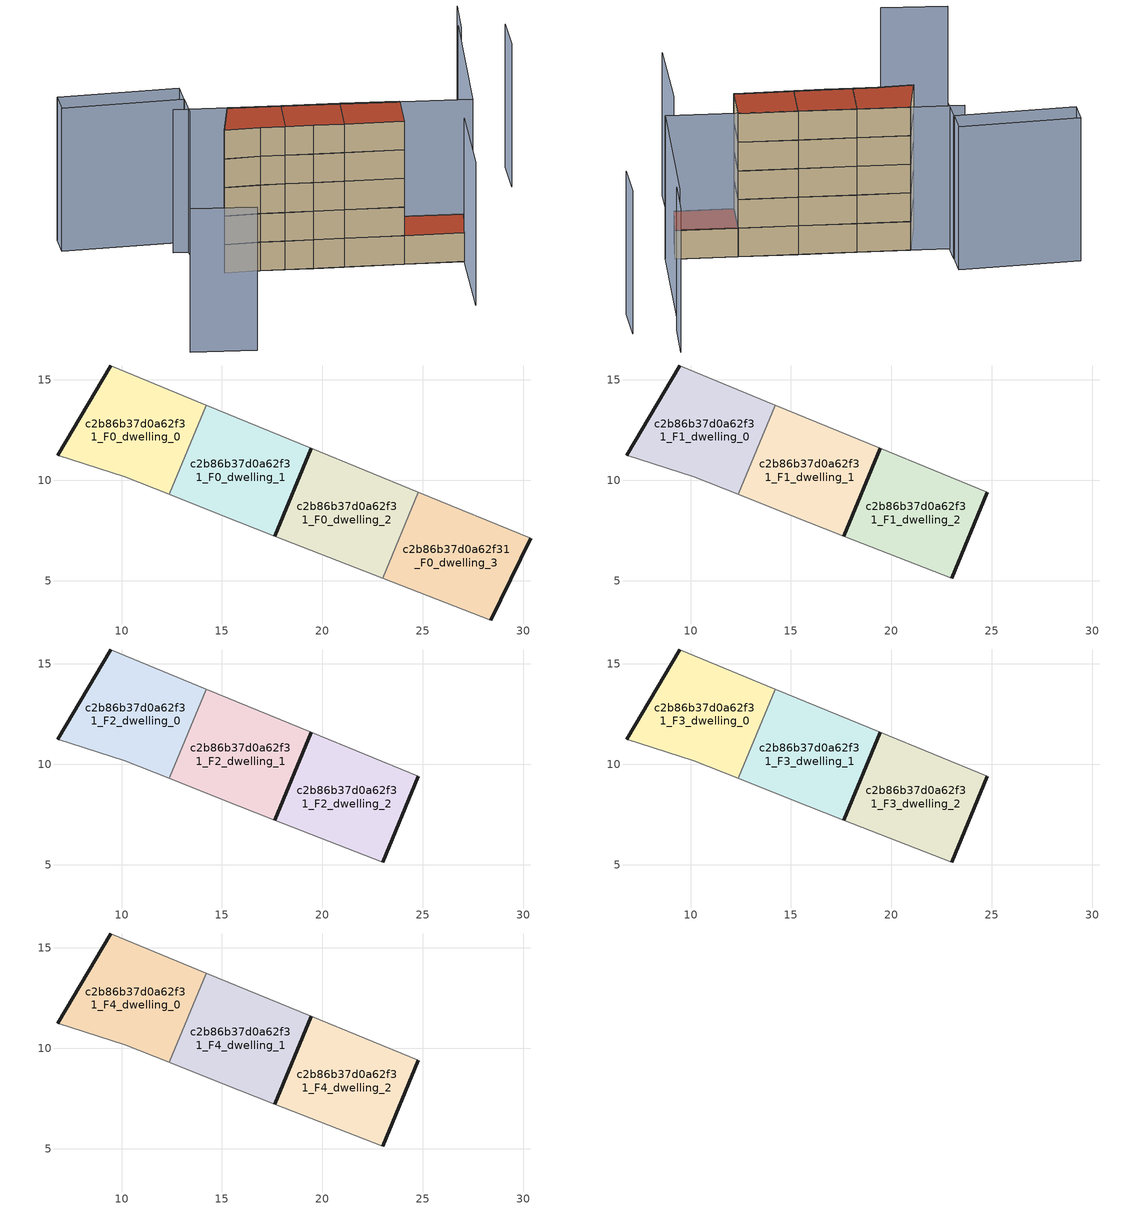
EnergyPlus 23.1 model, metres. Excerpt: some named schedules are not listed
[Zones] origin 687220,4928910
c2b86b37d0a62f31_F0_dwelling_0
 floor ground (EU_floor_Construction): 12.39,9.3 14.22,13.75 9.47,15.7 6.83,11.25 10.16,10.19 z0
 wall outside (EU_wall_Construction): 6.83,11.25 9.47,15.7 z0:3
 wall adiabatic (EU_wall_Construction): 9.47,15.7 14.22,13.75 / 12.39,9.3 10.16,10.19 6.83,11.25 z0:3
 wall to c2b86b37d0a62f31_F0_dwelling_1 (EU_wall_Construction): 14.22,13.75 12.39,9.3 z0:3
c2b86b37d0a62f31_F0_dwelling_1
 floor ground (EU_floor_Construction): 17.64,7.23 19.44,11.6 14.22,13.75 12.39,9.3 14.92,8.29 z0
 wall outside (EU_wall_Construction): 19.44,11.6 17.64,7.23 z0:3
 wall adiabatic (EU_wall_Construction): 14.22,13.75 19.44,11.6 / 17.64,7.23 14.92,8.29 12.39,9.3 z0:3
c2b86b37d0a62f31_F0_dwelling_2
 floor ground (EU_floor_Construction): 23.02,5.14 24.77,9.41 19.44,11.6 17.64,7.23 z0
 wall outside (EU_wall_Construction): 17.64,7.23 19.44,11.6 z0:3
 wall adiabatic (EU_wall_Construction): 23.02,5.14 17.64,7.23 / 19.44,11.6 24.77,9.41 z0:3
 wall to c2b86b37d0a62f31_F0_dwelling_3 (EU_wall_Construction): 24.77,9.41 23.02,5.14 z0:3
c2b86b37d0a62f31_F0_dwelling_3
 floor ground (EU_floor_Construction): 28.38,3.05 30.37,7.11 24.77,9.41 23.02,5.14 z0
 wall outside (EU_wall_Construction): 30.37,7.11 28.38,3.05 z0:3
 wall adiabatic (EU_wall_Construction): 28.38,3.05 23.02,5.14 / 24.77,9.41 30.37,7.11 z0:3
 roof outside (EU_roof_Construction): 30.37,7.11 28.38,3.05 23.02,5.14 24.77,9.41 z3
c2b86b37d0a62f31_F1_dwelling_0
 floor to c2b86b37d0a62f31_F0_dwelling_0 (EU_floor_Construction): 12.39,9.3 14.22,13.75 9.47,15.7 6.83,11.25 10.16,10.19 z3
 wall outside (EU_wall_Construction): 6.83,11.25 9.47,15.7 z3:6
 wall adiabatic (EU_wall_Construction): 9.47,15.7 14.22,13.75 / 12.39,9.3 10.16,10.19 6.83,11.25 z3:6
 wall to c2b86b37d0a62f31_F1_dwelling_1 (EU_wall_Construction): 14.22,13.75 12.39,9.3 z3:6
c2b86b37d0a62f31_F1_dwelling_1
 floor to c2b86b37d0a62f31_F0_dwelling_1 (EU_floor_Construction): 17.64,7.23 19.44,11.6 14.22,13.75 12.39,9.3 14.92,8.29 z3
 wall outside (EU_wall_Construction): 19.44,11.6 17.64,7.23 z3:6
 wall adiabatic (EU_wall_Construction): 14.22,13.75 19.44,11.6 / 17.64,7.23 14.92,8.29 12.39,9.3 z3:6
c2b86b37d0a62f31_F1_dwelling_2
 floor to c2b86b37d0a62f31_F0_dwelling_2 (EU_floor_Construction): 23.02,5.14 24.77,9.41 19.44,11.6 17.64,7.23 z3
 wall outside (EU_wall_Construction): 24.77,9.41 23.02,5.14 / 17.64,7.23 19.44,11.6 z3:6
 wall adiabatic (EU_wall_Construction): 23.02,5.14 17.64,7.23 / 19.44,11.6 24.77,9.41 z3:6
c2b86b37d0a62f31_F2_dwelling_0
 floor to c2b86b37d0a62f31_F1_dwelling_0 (EU_floor_Construction): 12.39,9.3 14.22,13.75 9.47,15.7 6.83,11.25 10.16,10.19 z6
 wall outside (EU_wall_Construction): 6.83,11.25 9.47,15.7 z6:9
 wall adiabatic (EU_wall_Construction): 9.47,15.7 14.22,13.75 / 12.39,9.3 10.16,10.19 6.83,11.25 z6:9
 wall to c2b86b37d0a62f31_F2_dwelling_1 (EU_wall_Construction): 14.22,13.75 12.39,9.3 z6:9
c2b86b37d0a62f31_F2_dwelling_1
 floor to c2b86b37d0a62f31_F1_dwelling_1 (EU_floor_Construction): 17.64,7.23 19.44,11.6 14.22,13.75 12.39,9.3 14.92,8.29 z6
 wall outside (EU_wall_Construction): 19.44,11.6 17.64,7.23 z6:9
 wall adiabatic (EU_wall_Construction): 14.22,13.75 19.44,11.6 / 17.64,7.23 14.92,8.29 12.39,9.3 z6:9
c2b86b37d0a62f31_F2_dwelling_2
 floor to c2b86b37d0a62f31_F1_dwelling_2 (EU_floor_Construction): 23.02,5.14 24.77,9.41 19.44,11.6 17.64,7.23 z6
 wall outside (EU_wall_Construction): 24.77,9.41 23.02,5.14 / 17.64,7.23 19.44,11.6 z6:9
 wall adiabatic (EU_wall_Construction): 23.02,5.14 17.64,7.23 / 19.44,11.6 24.77,9.41 z6:9
c2b86b37d0a62f31_F3_dwelling_0
 floor to c2b86b37d0a62f31_F2_dwelling_0 (EU_floor_Construction): 12.39,9.3 14.22,13.75 9.47,15.7 6.83,11.25 10.16,10.19 z9
 wall outside (EU_wall_Construction): 6.83,11.25 9.47,15.7 z9:12
 wall adiabatic (EU_wall_Construction): 9.47,15.7 14.22,13.75 / 12.39,9.3 10.16,10.19 6.83,11.25 z9:12
 wall to c2b86b37d0a62f31_F3_dwelling_1 (EU_wall_Construction): 14.22,13.75 12.39,9.3 z9:12
c2b86b37d0a62f31_F3_dwelling_1
 floor to c2b86b37d0a62f31_F2_dwelling_1 (EU_floor_Construction): 17.64,7.23 19.44,11.6 14.22,13.75 12.39,9.3 14.92,8.29 z9
 wall outside (EU_wall_Construction): 19.44,11.6 17.64,7.23 z9:12
 wall adiabatic (EU_wall_Construction): 14.22,13.75 19.44,11.6 / 17.64,7.23 14.92,8.29 12.39,9.3 z9:12
c2b86b37d0a62f31_F3_dwelling_2
 floor to c2b86b37d0a62f31_F2_dwelling_2 (EU_floor_Construction): 23.02,5.14 24.77,9.41 19.44,11.6 17.64,7.23 z9
 wall outside (EU_wall_Construction): 24.77,9.41 23.02,5.14 / 17.64,7.23 19.44,11.6 z9:12
 wall adiabatic (EU_wall_Construction): 23.02,5.14 17.64,7.23 / 19.44,11.6 24.77,9.41 z9:12
c2b86b37d0a62f31_F4_dwelling_0
 floor to c2b86b37d0a62f31_F3_dwelling_0 (EU_floor_Construction): 12.39,9.3 14.22,13.75 9.47,15.7 6.83,11.25 10.16,10.19 z12
 wall outside (EU_wall_Construction): 6.83,11.25 9.47,15.7 z12:15
 wall adiabatic (EU_wall_Construction): 9.47,15.7 14.22,13.75 / 12.39,9.3 10.16,10.19 6.83,11.25 z12:15
 wall to c2b86b37d0a62f31_F4_dwelling_1 (EU_wall_Construction): 14.22,13.75 12.39,9.3 z12:15
 roof outside (EU_roof_Construction): 14.22,13.75 12.39,9.3 10.16,10.19 6.83,11.25 9.47,15.7 z15
c2b86b37d0a62f31_F4_dwelling_1
 floor to c2b86b37d0a62f31_F3_dwelling_1 (EU_floor_Construction): 17.64,7.23 19.44,11.6 14.22,13.75 12.39,9.3 14.92,8.29 z12
 wall outside (EU_wall_Construction): 19.44,11.6 17.64,7.23 z12:15
 wall adiabatic (EU_wall_Construction): 14.22,13.75 19.44,11.6 / 17.64,7.23 14.92,8.29 12.39,9.3 z12:15
 roof outside (EU_roof_Construction): 19.44,11.6 17.64,7.23 14.92,8.29 12.39,9.3 14.22,13.75 z15
c2b86b37d0a62f31_F4_dwelling_2
 floor to c2b86b37d0a62f31_F3_dwelling_2 (EU_floor_Construction): 23.02,5.14 24.77,9.41 19.44,11.6 17.64,7.23 z12
 wall outside (EU_wall_Construction): 24.77,9.41 23.02,5.14 / 17.64,7.23 19.44,11.6 z12:15
 wall adiabatic (EU_wall_Construction): 23.02,5.14 17.64,7.23 / 19.44,11.6 24.77,9.41 z12:15
 roof outside (EU_roof_Construction): 24.77,9.41 23.02,5.14 17.64,7.23 19.44,11.6 z15
shading: -4.36,-3.16 1.49,-5.77 / 40.3,16.1 41.85,20.33 / 37.69,22.09 31.12,6.54 / 31.12,6.54 4.71,17.71 / 28.38,3.05 24.7,-6.34 / -4.54,22.94 6.76,19.37 / 6.76,19.37 5.87,16.56 / 39.7,26.15 37.77,21.61 / 6.71,19.35 -4.52,22.94 / -4.52,22.94 -3.74,25.37 / -3.74,25.37 7.49,21.78 / 7.49,21.78 6.71,19.35 z0:15
[Building]
EU S2 Campaign: North Axis=0; Terrain=City; Solar Distribution=FullExterior
[Site:Location]
Bologna: Latitude=44.5; Longitude=11.25; Time Zone=1; Elevation=37
[SizingPeriod:WeatherFileDays]
AnnualSizingPeriod: Begin Month=1; Begin Day of Month=1; End Month=12; End Day of Month=31; Day of Week for Start Day=Monday; Use Weather File Daylight Saving Period=No; Use Weather File Rain and Snow Indicators=No
[MATERIAL]
EU_InternalMass_Material: Roughness=MediumRough; Thickness=0.1; Conductivity=1; Density=1800; Specific Heat=900; Thermal Absorptance=0.9; Solar Absorptance=0.7; Visible Absorptance=0.7
[MATERIAL:NOMASS] Roughness=MediumRough; Thermal Absorptance=0.9; Solar Absorptance=0.7; Visible Absorptance=0.7
Name | Thermal Resistance
EU_wall_NoMass | 0.905828
EU_roof_NoMass | 0.37593
EU_floor_NoMass | 0.67114
[CONSTRUCTION]
EU_wall_Construction: EU_wall_NoMass
EU_roof_Construction: EU_roof_NoMass
EU_floor_Construction: EU_floor_NoMass
EU_InternalMass_Construction: EU_InternalMass_Material
[ZONE] Type=1; Multiplier=1; Ceiling Height=autocalculate; Floor Area=autocalculate; Part of Total Floor Area=Yes
Name | Volume
c2b86b37d0a62f31_F0_dwelling_0 | 80.8733
c2b86b37d0a62f31_F1_dwelling_0; c2b86b37d0a62f31_F2_dwelling_0; c2b86b37d0a62f31_F3_dwelling_0; c2b86b37d0a62f31_F4_dwelling_0 | 80.8718
c2b86b37d0a62f31_F0_dwelling_1 | 80.8748
c2b86b37d0a62f31_F1_dwelling_1; c2b86b37d0a62f31_F2_dwelling_1; c2b86b37d0a62f31_F3_dwelling_1; c2b86b37d0a62f31_F4_dwelling_1 | 80.8762
c2b86b37d0a62f31_F0_dwelling_2; c2b86b37d0a62f31_F1_dwelling_2; c2b86b37d0a62f31_F2_dwelling_2; c2b86b37d0a62f31_F3_dwelling_2; c2b86b37d0a62f31_F4_dwelling_2 | 80.8608
c2b86b37d0a62f31_F0_dwelling_3 | 80.8652
[INTERNALMASS] Construction=EU_InternalMass_Construction
Name | Zone or ZoneList | Surface Area
c2b86b37d0a62f31_F0_dwelling_0_EU_InternalMass | c2b86b37d0a62f31_F0_dwelling_0 | 26.9574
c2b86b37d0a62f31_F0_dwelling_1_EU_InternalMass | c2b86b37d0a62f31_F0_dwelling_1 | 26.9587
c2b86b37d0a62f31_F0_dwelling_2_EU_InternalMass | c2b86b37d0a62f31_F0_dwelling_2 | 26.9535
c2b86b37d0a62f31_F0_dwelling_3_EU_InternalMass | c2b86b37d0a62f31_F0_dwelling_3 | 26.9553
c2b86b37d0a62f31_F1_dwelling_0_EU_InternalMass | c2b86b37d0a62f31_F1_dwelling_0 | 52.864
c2b86b37d0a62f31_F1_dwelling_1_EU_InternalMass | c2b86b37d0a62f31_F1_dwelling_1 | 19.0235
c2b86b37d0a62f31_F1_dwelling_2_EU_InternalMass | c2b86b37d0a62f31_F1_dwelling_2 | 35.9425
c2b86b37d0a62f31_F2_dwelling_0_EU_InternalMass | c2b86b37d0a62f31_F2_dwelling_0 | 52.864
c2b86b37d0a62f31_F2_dwelling_1_EU_InternalMass | c2b86b37d0a62f31_F2_dwelling_1 | 19.0235
c2b86b37d0a62f31_F2_dwelling_2_EU_InternalMass | c2b86b37d0a62f31_F2_dwelling_2 | 35.9425
c2b86b37d0a62f31_F3_dwelling_0_EU_InternalMass | c2b86b37d0a62f31_F3_dwelling_0 | 52.864
c2b86b37d0a62f31_F3_dwelling_1_EU_InternalMass | c2b86b37d0a62f31_F3_dwelling_1 | 19.0235
c2b86b37d0a62f31_F3_dwelling_2_EU_InternalMass | c2b86b37d0a62f31_F3_dwelling_2 | 35.9425
c2b86b37d0a62f31_F4_dwelling_0_EU_InternalMass | c2b86b37d0a62f31_F4_dwelling_0 | 52.864
c2b86b37d0a62f31_F4_dwelling_1_EU_InternalMass | c2b86b37d0a62f31_F4_dwelling_1 | 19.0235
c2b86b37d0a62f31_F4_dwelling_2_EU_InternalMass | c2b86b37d0a62f31_F4_dwelling_2 | 35.9425
[OTHEREQUIPMENT] Fuel Type=Electricity; Design Level Calculation Method=Watts/Area; Power per Zone Floor Area=1; Fraction Latent=0; Fraction Radiant=0; Fraction Lost=0; Carbon Dioxide Generation Rate=0; EndUse Subcategory=EU_Step8_InternalGains
Name | Zone or ZoneList or Space or SpaceList | Schedule
EU_Step8_InternalGain_c2b86b37d0a62f31_F0_dwelling_0_f000 | c2b86b37d0a62f31_F0_dwelling_0 | EU_Step8_GainSchedule_c2b86b37d0a62f31_F0_dwelling_0_f000
EU_Step8_InternalGain_c2b86b37d0a62f31_F0_dwelling_1_f000 | c2b86b37d0a62f31_F0_dwelling_1 | EU_Step8_GainSchedule_c2b86b37d0a62f31_F0_dwelling_1_f000
EU_Step8_InternalGain_c2b86b37d0a62f31_F0_dwelling_2_f000 | c2b86b37d0a62f31_F0_dwelling_2 | EU_Step8_GainSchedule_c2b86b37d0a62f31_F0_dwelling_2_f000
EU_Step8_InternalGain_c2b86b37d0a62f31_F0_dwelling_3_f000 | c2b86b37d0a62f31_F0_dwelling_3 | EU_Step8_GainSchedule_c2b86b37d0a62f31_F0_dwelling_3_f000
EU_Step8_InternalGain_c2b86b37d0a62f31_F1_dwelling_0_f000 | c2b86b37d0a62f31_F1_dwelling_0 | EU_Step8_GainSchedule_c2b86b37d0a62f31_F1_dwelling_0_f000
EU_Step8_InternalGain_c2b86b37d0a62f31_F1_dwelling_1_f000 | c2b86b37d0a62f31_F1_dwelling_1 | EU_Step8_GainSchedule_c2b86b37d0a62f31_F1_dwelling_1_f000
EU_Step8_InternalGain_c2b86b37d0a62f31_F1_dwelling_2_f000 | c2b86b37d0a62f31_F1_dwelling_2 | EU_Step8_GainSchedule_c2b86b37d0a62f31_F1_dwelling_2_f000
EU_Step8_InternalGain_c2b86b37d0a62f31_F2_dwelling_0_f000 | c2b86b37d0a62f31_F2_dwelling_0 | EU_Step8_GainSchedule_c2b86b37d0a62f31_F2_dwelling_0_f000
EU_Step8_InternalGain_c2b86b37d0a62f31_F2_dwelling_1_f000 | c2b86b37d0a62f31_F2_dwelling_1 | EU_Step8_GainSchedule_c2b86b37d0a62f31_F2_dwelling_1_f000
EU_Step8_InternalGain_c2b86b37d0a62f31_F2_dwelling_2_f000 | c2b86b37d0a62f31_F2_dwelling_2 | EU_Step8_GainSchedule_c2b86b37d0a62f31_F2_dwelling_2_f000
EU_Step8_InternalGain_c2b86b37d0a62f31_F3_dwelling_0_f000 | c2b86b37d0a62f31_F3_dwelling_0 | EU_Step8_GainSchedule_c2b86b37d0a62f31_F3_dwelling_0_f000
EU_Step8_InternalGain_c2b86b37d0a62f31_F3_dwelling_1_f000 | c2b86b37d0a62f31_F3_dwelling_1 | EU_Step8_GainSchedule_c2b86b37d0a62f31_F3_dwelling_1_f000
EU_Step8_InternalGain_c2b86b37d0a62f31_F3_dwelling_2_f000 | c2b86b37d0a62f31_F3_dwelling_2 | EU_Step8_GainSchedule_c2b86b37d0a62f31_F3_dwelling_2_f000
EU_Step8_InternalGain_c2b86b37d0a62f31_F4_dwelling_0_f000 | c2b86b37d0a62f31_F4_dwelling_0 | EU_Step8_GainSchedule_c2b86b37d0a62f31_F4_dwelling_0_f000
EU_Step8_InternalGain_c2b86b37d0a62f31_F4_dwelling_1_f000 | c2b86b37d0a62f31_F4_dwelling_1 | EU_Step8_GainSchedule_c2b86b37d0a62f31_F4_dwelling_1_f000
EU_Step8_InternalGain_c2b86b37d0a62f31_F4_dwelling_2_f000 | c2b86b37d0a62f31_F4_dwelling_2 | EU_Step8_GainSchedule_c2b86b37d0a62f31_F4_dwelling_2_f000
[ZONEVENTILATION:DESIGNFLOWRATE] Schedule=EU_AlwaysOn; Design Flow Rate Calculation Method=AirChanges/Hour; Air Changes per Hour=0.73129; Ventilation Type=Natural; Fan Pressure Rise=0; Fan Total Efficiency=1; Constant Term Coefficient=1; Temperature Term Coefficient=0; Velocity Term Coefficient=0; Velocity Squared Term Coefficient=0; Minimum Indoor Temperature=-100; Maximum Indoor Temperature=100; Delta Temperature=-100; Minimum Outdoor Temperature=-100; Maximum Outdoor Temperature=100; Maximum Wind Speed=40
Name | Zone or ZoneList or Space or SpaceList
EU_ConstantAir_c2b86b37d0a62f31_F0_dwelling_0 | c2b86b37d0a62f31_F0_dwelling_0
EU_ConstantAir_c2b86b37d0a62f31_F0_dwelling_1 | c2b86b37d0a62f31_F0_dwelling_1
EU_ConstantAir_c2b86b37d0a62f31_F0_dwelling_2 | c2b86b37d0a62f31_F0_dwelling_2
EU_ConstantAir_c2b86b37d0a62f31_F0_dwelling_3 | c2b86b37d0a62f31_F0_dwelling_3
EU_ConstantAir_c2b86b37d0a62f31_F1_dwelling_0 | c2b86b37d0a62f31_F1_dwelling_0
EU_ConstantAir_c2b86b37d0a62f31_F1_dwelling_1 | c2b86b37d0a62f31_F1_dwelling_1
EU_ConstantAir_c2b86b37d0a62f31_F1_dwelling_2 | c2b86b37d0a62f31_F1_dwelling_2
EU_ConstantAir_c2b86b37d0a62f31_F2_dwelling_0 | c2b86b37d0a62f31_F2_dwelling_0
EU_ConstantAir_c2b86b37d0a62f31_F2_dwelling_1 | c2b86b37d0a62f31_F2_dwelling_1
EU_ConstantAir_c2b86b37d0a62f31_F2_dwelling_2 | c2b86b37d0a62f31_F2_dwelling_2
EU_ConstantAir_c2b86b37d0a62f31_F3_dwelling_0 | c2b86b37d0a62f31_F3_dwelling_0
EU_ConstantAir_c2b86b37d0a62f31_F3_dwelling_1 | c2b86b37d0a62f31_F3_dwelling_1
EU_ConstantAir_c2b86b37d0a62f31_F3_dwelling_2 | c2b86b37d0a62f31_F3_dwelling_2
EU_ConstantAir_c2b86b37d0a62f31_F4_dwelling_0 | c2b86b37d0a62f31_F4_dwelling_0
EU_ConstantAir_c2b86b37d0a62f31_F4_dwelling_1 | c2b86b37d0a62f31_F4_dwelling_1
EU_ConstantAir_c2b86b37d0a62f31_F4_dwelling_2 | c2b86b37d0a62f31_F4_dwelling_2
[HVACTEMPLATE:THERMOSTAT] Constant Heating Setpoint=20; Constant Cooling Setpoint=50
EU_HeatOnly_c2b86b37d0a62f31_F0_dwelling_0; EU_HeatOnly_c2b86b37d0a62f31_F0_dwelling_1; EU_HeatOnly_c2b86b37d0a62f31_F0_dwelling_2; EU_HeatOnly_c2b86b37d0a62f31_F0_dwelling_3; EU_HeatOnly_c2b86b37d0a62f31_F1_dwelling_0; EU_HeatOnly_c2b86b37d0a62f31_F1_dwelling_1; EU_HeatOnly_c2b86b37d0a62f31_F1_dwelling_2; EU_HeatOnly_c2b86b37d0a62f31_F2_dwelling_0; EU_HeatOnly_c2b86b37d0a62f31_F2_dwelling_1; EU_HeatOnly_c2b86b37d0a62f31_F2_dwelling_2; EU_HeatOnly_c2b86b37d0a62f31_F3_dwelling_0; EU_HeatOnly_c2b86b37d0a62f31_F3_dwelling_1; EU_HeatOnly_c2b86b37d0a62f31_F3_dwelling_2; EU_HeatOnly_c2b86b37d0a62f31_F4_dwelling_0; EU_HeatOnly_c2b86b37d0a62f31_F4_dwelling_1; EU_HeatOnly_c2b86b37d0a62f31_F4_dwelling_2
[HVACTEMPLATE:ZONE:IDEALLOADSAIRSYSTEM] System Availability Schedule=EU_AlwaysOn; Maximum Heating Supply Air Temperature=50; Minimum Cooling Supply Air Temperature=13; Maximum Heating Supply Air Humidity Ratio=0.0156; Minimum Cooling Supply Air Humidity Ratio=0.0077; Heating Limit=NoLimit; Cooling Limit=NoLimit; Heating Availability Schedule=EU_AlwaysOn; Cooling Availability Schedule=EU_CoolingOff; Dehumidification Control Type=ConstantSensibleHeatRatio; Cooling Sensible Heat Ratio=0.7; Dehumidification Setpoint=60; Humidification Control Type=None; Humidification Setpoint=30; Outdoor Air Method=None; Outdoor Air Flow Rate per Person=0.00944; Outdoor Air Flow Rate per Zone Floor Area=0; Outdoor Air Flow Rate per Zone=0; Demand Controlled Ventilation Type=None; Outdoor Air Economizer Type=NoEconomizer; Heat Recovery Type=None; Sensible Heat Recovery Effectiveness=0.7; Latent Heat Recovery Effectiveness=0.65
Name | Template Thermostat
c2b86b37d0a62f31_F0_dwelling_0 | EU_HeatOnly_c2b86b37d0a62f31_F0_dwelling_0
c2b86b37d0a62f31_F0_dwelling_1 | EU_HeatOnly_c2b86b37d0a62f31_F0_dwelling_1
c2b86b37d0a62f31_F0_dwelling_2 | EU_HeatOnly_c2b86b37d0a62f31_F0_dwelling_2
c2b86b37d0a62f31_F0_dwelling_3 | EU_HeatOnly_c2b86b37d0a62f31_F0_dwelling_3
c2b86b37d0a62f31_F1_dwelling_0 | EU_HeatOnly_c2b86b37d0a62f31_F1_dwelling_0
c2b86b37d0a62f31_F1_dwelling_1 | EU_HeatOnly_c2b86b37d0a62f31_F1_dwelling_1
c2b86b37d0a62f31_F1_dwelling_2 | EU_HeatOnly_c2b86b37d0a62f31_F1_dwelling_2
c2b86b37d0a62f31_F2_dwelling_0 | EU_HeatOnly_c2b86b37d0a62f31_F2_dwelling_0
c2b86b37d0a62f31_F2_dwelling_1 | EU_HeatOnly_c2b86b37d0a62f31_F2_dwelling_1
c2b86b37d0a62f31_F2_dwelling_2 | EU_HeatOnly_c2b86b37d0a62f31_F2_dwelling_2
c2b86b37d0a62f31_F3_dwelling_0 | EU_HeatOnly_c2b86b37d0a62f31_F3_dwelling_0
c2b86b37d0a62f31_F3_dwelling_1 | EU_HeatOnly_c2b86b37d0a62f31_F3_dwelling_1
c2b86b37d0a62f31_F3_dwelling_2 | EU_HeatOnly_c2b86b37d0a62f31_F3_dwelling_2
